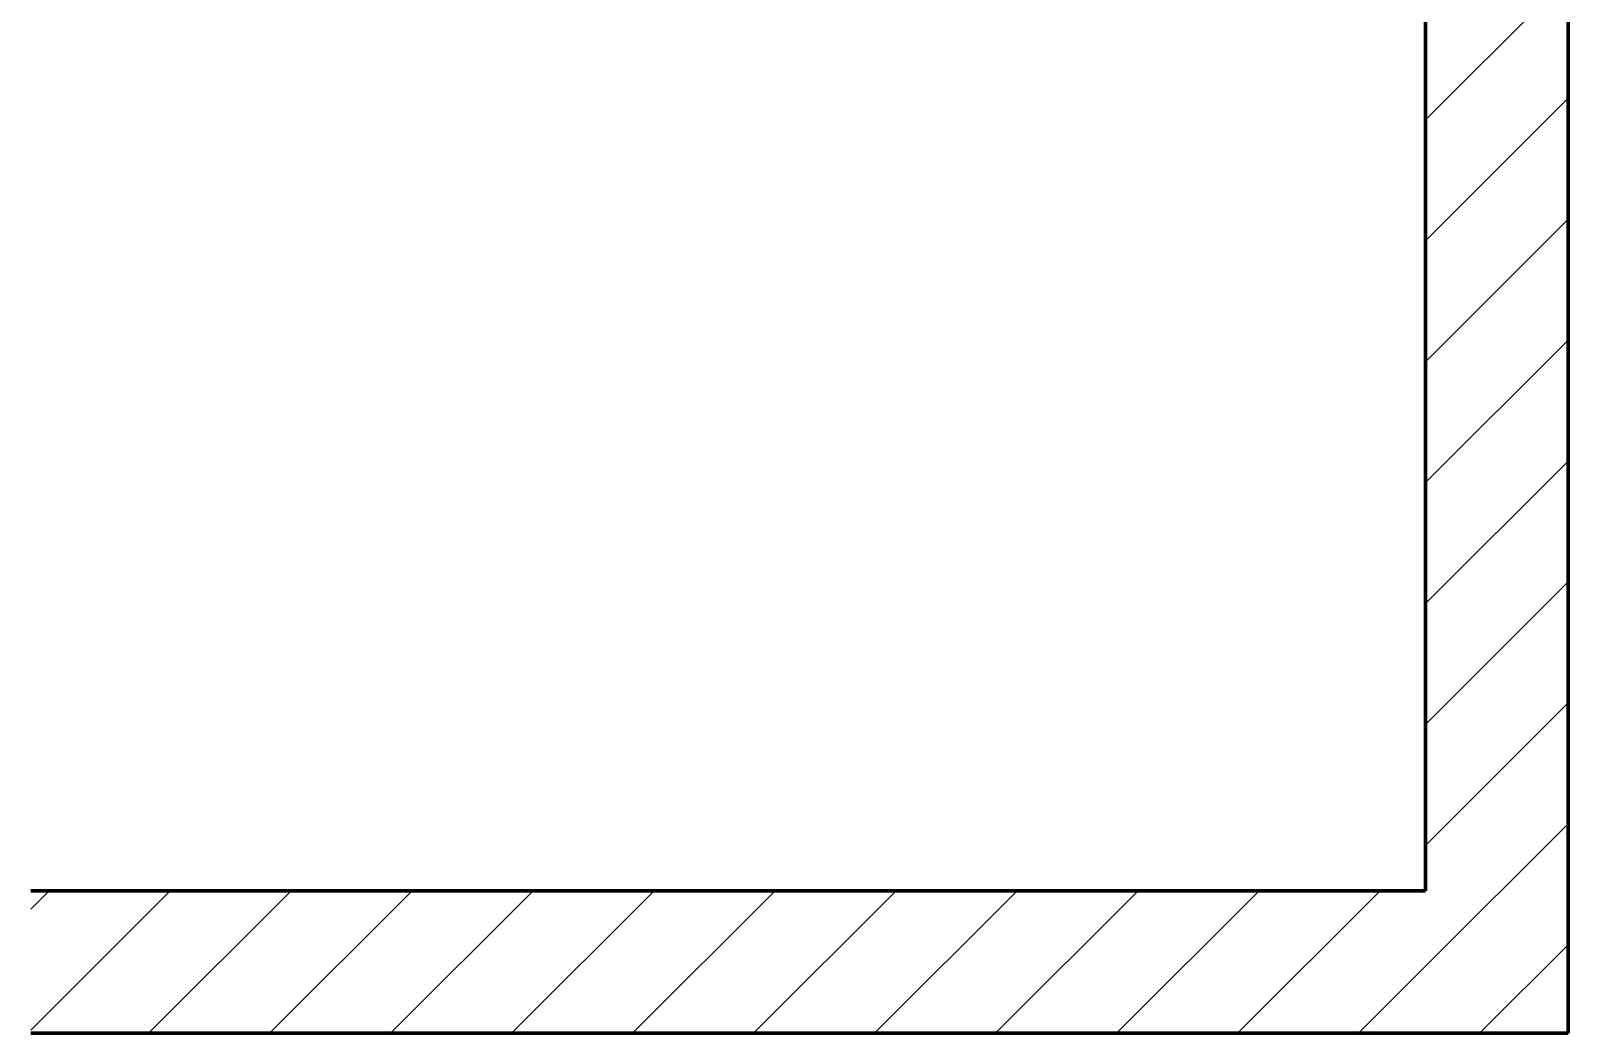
# Model space of a CAD drawing. Header units: millimetres. Extents: x -678720 to -601931, y -306 to 39239.
# Drawn here: x -674884 to -672727, y 1219 to 2626 of the extents above; entities that cross this region are included whole.
import ezdxf

# ---------------------------------------------------------------- set-up
doc = ezdxf.new("R2010")
doc.units = ezdxf.units.MM
doc.layers.add('A-WALL', color=5, linetype='Continuous', lineweight=35)
doc.layers.add('A-WALL-PATT', color=1, linetype='Continuous', lineweight=35)
pattern_1 = [(45, (0, 0), (-84.852814, 84.852814), [])]

msp = doc.modelspace()

# ---------------------------------------------------------------- hatches: boundary and pattern name
at = {"layer": 'A-WALL-PATT', "lineweight": 9}
h = msp.add_hatch(dxfattribs=at)
h.set_pattern_fill('FP_2', color=256, style=0, pattern_type=2)
h.set_pattern_definition(pattern_1)
h.paths.add_polyline_path([(-672927.4, 1219), (-672727.4, 1219), (-672727.4, 3929), (-672927.4, 3929), (-672927.4, 1419)])
h = msp.add_hatch(dxfattribs=at)
h.set_pattern_fill('FP_2', color=256, style=0, pattern_type=2)
h.set_pattern_definition(pattern_1)
h.paths.add_polyline_path([(-672927.4, 1219), (-672927.4, 1419), (-674883.7, 1419), (-674883.7, 1219)])

# ---------------------------------------------------------------- linework, layer by layer
at = {"layer": 'A-WALL', "color": 7, "lineweight": 70}
for p, q in [((-672927.4, 1419), (-672927.4, 3929)), ((-672727.4, 3929), (-672727.4, 1219)), ((-674883.7, 1419), (-672927.4, 1419)), ((-672927.4, 1219), (-674883.7, 1219)), ((-672727.4, 1219), (-672927.4, 1219))]:
    msp.add_line(p, q, dxfattribs=at)

doc.saveas('drawing.dxf')
